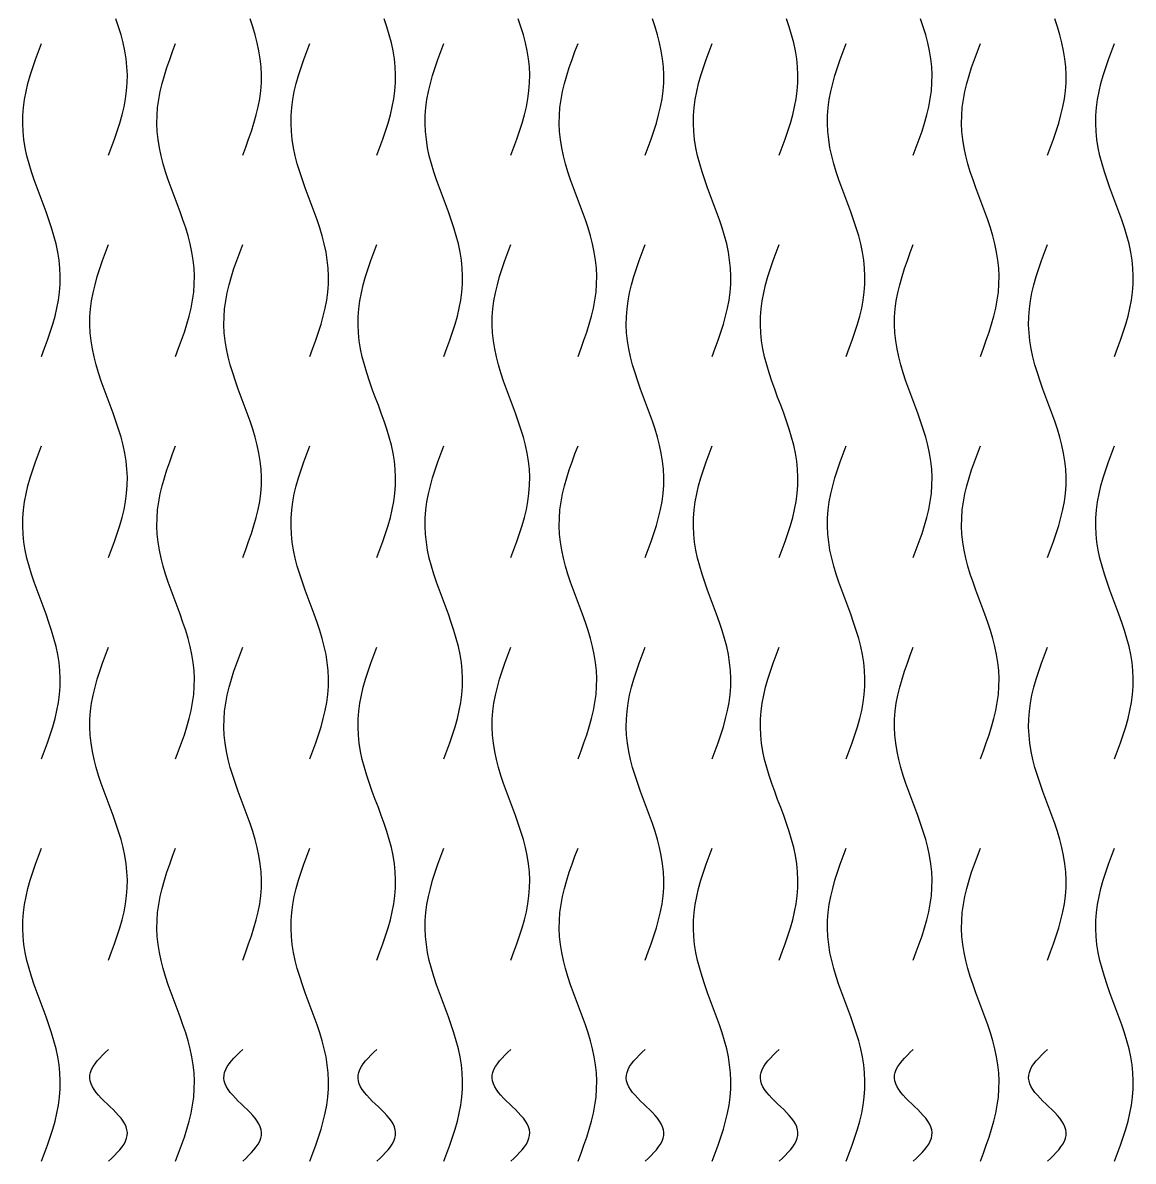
# Model space of a CAD drawing. Header units: millimetres. Extents: x 0.7 to 98.3, y 4 to 96.
# Drawn here: x 48.7 to 98.3, y 4 to 54.9 of the extents above; entities that cross this region are included whole.
import ezdxf

# ---------------------------------------------------------------- set-up
doc = ezdxf.new("R2010")
doc.units = ezdxf.units.MM
doc.layers.add('CUT', color=1, linetype='Continuous')

msp = doc.modelspace()

# ---------------------------------------------------------------- linework, layer by layer
at = {"layer": 'CUT'}
for points in [[(52.5, 49), (52.635, 49.359), (52.766, 49.718), (52.89, 50.077), (53.005, 50.436), (53.106, 50.795), (53.191, 51.154), (53.259, 51.513), (53.307, 51.872), (53.334, 52.231), (53.339, 52.59), (53.323, 52.949), (53.285, 53.308), (53.227, 53.667), (53.151, 54.026), (53.057, 54.385), (52.949, 54.744), (52.829, 55.103)], [(58.5, 49), (58.635, 49.359), (58.766, 49.718), (58.89, 50.077), (59.005, 50.436), (59.106, 50.795), (59.191, 51.154), (59.259, 51.513), (59.307, 51.872), (59.334, 52.231), (59.339, 52.59), (59.323, 52.949), (59.285, 53.308), (59.227, 53.667), (59.151, 54.026), (59.057, 54.385), (58.949, 54.744), (58.829, 55.103)], [(64.5, 49), (64.635, 49.359), (64.766, 49.718), (64.89, 50.077), (65.005, 50.436), (65.106, 50.795), (65.191, 51.154), (65.259, 51.513), (65.307, 51.872), (65.334, 52.231), (65.339, 52.59), (65.323, 52.949), (65.285, 53.308), (65.227, 53.667), (65.151, 54.026), (65.057, 54.385), (64.949, 54.744), (64.829, 55.103)], [(70.5, 49), (70.635, 49.359), (70.766, 49.718), (70.89, 50.077), (71.005, 50.436), (71.106, 50.795), (71.191, 51.154), (71.259, 51.513), (71.307, 51.872), (71.334, 52.231), (71.339, 52.59), (71.323, 52.949), (71.285, 53.308), (71.227, 53.667), (71.151, 54.026), (71.057, 54.385), (70.949, 54.744), (70.829, 55.103)], [(76.5, 49), (76.635, 49.359), (76.766, 49.718), (76.89, 50.077), (77.005, 50.436), (77.106, 50.795), (77.191, 51.154), (77.259, 51.513), (77.307, 51.872), (77.334, 52.231), (77.339, 52.59), (77.323, 52.949), (77.285, 53.308), (77.227, 53.667), (77.151, 54.026), (77.057, 54.385), (76.949, 54.744), (76.829, 55.103)], [(82.5, 49), (82.635, 49.359), (82.766, 49.718), (82.89, 50.077), (83.005, 50.436), (83.106, 50.795), (83.191, 51.154), (83.259, 51.513), (83.307, 51.872), (83.334, 52.231), (83.339, 52.59), (83.323, 52.949), (83.285, 53.308), (83.227, 53.667), (83.151, 54.026), (83.057, 54.385), (82.949, 54.744), (82.829, 55.103)], [(88.5, 49), (88.635, 49.359), (88.766, 49.718), (88.89, 50.077), (89.005, 50.436), (89.106, 50.795), (89.191, 51.154), (89.259, 51.513), (89.307, 51.872), (89.334, 52.231), (89.339, 52.59), (89.323, 52.949), (89.285, 53.308), (89.227, 53.667), (89.151, 54.026), (89.057, 54.385), (88.949, 54.744), (88.829, 55.103)], [(94.5, 49), (94.635, 49.359), (94.766, 49.718), (94.89, 50.077), (95.005, 50.436), (95.106, 50.795), (95.191, 51.154), (95.259, 51.513), (95.307, 51.872), (95.334, 52.231), (95.339, 52.59), (95.323, 52.949), (95.285, 53.308), (95.227, 53.667), (95.151, 54.026), (95.057, 54.385), (94.949, 54.744), (94.829, 55.103)], [(49.5, 40), (49.635, 40.359), (49.766, 40.718), (49.89, 41.077), (50.005, 41.436), (50.106, 41.795), (50.191, 42.154), (50.259, 42.513), (50.307, 42.872), (50.334, 43.231), (50.339, 43.59), (50.323, 43.949), (50.285, 44.308), (50.227, 44.667), (50.151, 45.026), (50.057, 45.385), (49.949, 45.744), (49.829, 46.103), (49.701, 46.462), (49.568, 46.821), (49.432, 47.179), (49.299, 47.538), (49.171, 47.897), (49.051, 48.256), (48.943, 48.615), (48.849, 48.974), (48.773, 49.333), (48.715, 49.692), (48.677, 50.051), (48.661, 50.41), (48.666, 50.769), (48.693, 51.128), (48.741, 51.487), (48.809, 51.846), (48.894, 52.205), (48.995, 52.564), (49.11, 52.923), (49.234, 53.282), (49.365, 53.641), (49.5, 54)], [(55.5, 40), (55.635, 40.359), (55.766, 40.718), (55.89, 41.077), (56.005, 41.436), (56.106, 41.795), (56.191, 42.154), (56.259, 42.513), (56.307, 42.872), (56.334, 43.231), (56.339, 43.59), (56.323, 43.949), (56.285, 44.308), (56.227, 44.667), (56.151, 45.026), (56.057, 45.385), (55.949, 45.744), (55.829, 46.103), (55.701, 46.462), (55.568, 46.821), (55.432, 47.179), (55.299, 47.538), (55.171, 47.897), (55.051, 48.256), (54.943, 48.615), (54.849, 48.974), (54.773, 49.333), (54.715, 49.692), (54.677, 50.051), (54.661, 50.41), (54.666, 50.769), (54.693, 51.128), (54.741, 51.487), (54.809, 51.846), (54.894, 52.205), (54.995, 52.564), (55.11, 52.923), (55.234, 53.282), (55.365, 53.641), (55.5, 54)], [(61.5, 40), (61.635, 40.359), (61.766, 40.718), (61.89, 41.077), (62.005, 41.436), (62.106, 41.795), (62.191, 42.154), (62.259, 42.513), (62.307, 42.872), (62.334, 43.231), (62.339, 43.59), (62.323, 43.949), (62.285, 44.308), (62.227, 44.667), (62.151, 45.026), (62.057, 45.385), (61.949, 45.744), (61.829, 46.103), (61.701, 46.462), (61.568, 46.821), (61.432, 47.179), (61.299, 47.538), (61.171, 47.897), (61.051, 48.256), (60.943, 48.615), (60.849, 48.974), (60.773, 49.333), (60.715, 49.692), (60.677, 50.051), (60.661, 50.41), (60.666, 50.769), (60.693, 51.128), (60.741, 51.487), (60.809, 51.846), (60.894, 52.205), (60.995, 52.564), (61.11, 52.923), (61.234, 53.282), (61.365, 53.641), (61.5, 54)], [(67.5, 40), (67.635, 40.359), (67.766, 40.718), (67.89, 41.077), (68.005, 41.436), (68.106, 41.795), (68.191, 42.154), (68.259, 42.513), (68.307, 42.872), (68.334, 43.231), (68.339, 43.59), (68.323, 43.949), (68.285, 44.308), (68.227, 44.667), (68.151, 45.026), (68.057, 45.385), (67.949, 45.744), (67.829, 46.103), (67.701, 46.462), (67.568, 46.821), (67.432, 47.179), (67.299, 47.538), (67.171, 47.897), (67.051, 48.256), (66.943, 48.615), (66.849, 48.974), (66.773, 49.333), (66.715, 49.692), (66.677, 50.051), (66.661, 50.41), (66.666, 50.769), (66.693, 51.128), (66.741, 51.487), (66.809, 51.846), (66.894, 52.205), (66.995, 52.564), (67.11, 52.923), (67.234, 53.282), (67.365, 53.641), (67.5, 54)], [(73.5, 40), (73.635, 40.359), (73.766, 40.718), (73.89, 41.077), (74.005, 41.436), (74.106, 41.795), (74.191, 42.154), (74.259, 42.513), (74.307, 42.872), (74.334, 43.231), (74.339, 43.59), (74.323, 43.949), (74.285, 44.308), (74.227, 44.667), (74.151, 45.026), (74.057, 45.385), (73.949, 45.744), (73.829, 46.103), (73.701, 46.462), (73.568, 46.821), (73.432, 47.179), (73.299, 47.538), (73.171, 47.897), (73.051, 48.256), (72.943, 48.615), (72.849, 48.974), (72.773, 49.333), (72.715, 49.692), (72.677, 50.051), (72.661, 50.41), (72.666, 50.769), (72.693, 51.128), (72.741, 51.487), (72.809, 51.846), (72.894, 52.205), (72.995, 52.564), (73.11, 52.923), (73.234, 53.282), (73.365, 53.641), (73.5, 54)], [(79.5, 40), (79.635, 40.359), (79.766, 40.718), (79.89, 41.077), (80.005, 41.436), (80.106, 41.795), (80.191, 42.154), (80.259, 42.513), (80.307, 42.872), (80.334, 43.231), (80.339, 43.59), (80.323, 43.949), (80.285, 44.308), (80.227, 44.667), (80.151, 45.026), (80.057, 45.385), (79.949, 45.744), (79.829, 46.103), (79.701, 46.462), (79.568, 46.821), (79.432, 47.179), (79.299, 47.538), (79.171, 47.897), (79.051, 48.256), (78.943, 48.615), (78.849, 48.974), (78.773, 49.333), (78.715, 49.692), (78.677, 50.051), (78.661, 50.41), (78.666, 50.769), (78.693, 51.128), (78.741, 51.487), (78.809, 51.846), (78.894, 52.205), (78.995, 52.564), (79.11, 52.923), (79.234, 53.282), (79.365, 53.641), (79.5, 54)], [(85.5, 40), (85.635, 40.359), (85.766, 40.718), (85.89, 41.077), (86.005, 41.436), (86.106, 41.795), (86.191, 42.154), (86.259, 42.513), (86.307, 42.872), (86.334, 43.231), (86.339, 43.59), (86.323, 43.949), (86.285, 44.308), (86.227, 44.667), (86.151, 45.026), (86.057, 45.385), (85.949, 45.744), (85.829, 46.103), (85.701, 46.462), (85.568, 46.821), (85.432, 47.179), (85.299, 47.538), (85.171, 47.897), (85.051, 48.256), (84.943, 48.615), (84.849, 48.974), (84.773, 49.333), (84.715, 49.692), (84.677, 50.051), (84.661, 50.41), (84.666, 50.769), (84.693, 51.128), (84.741, 51.487), (84.809, 51.846), (84.894, 52.205), (84.995, 52.564), (85.11, 52.923), (85.234, 53.282), (85.365, 53.641), (85.5, 54)], [(91.5, 40), (91.635, 40.359), (91.766, 40.718), (91.89, 41.077), (92.005, 41.436), (92.106, 41.795), (92.191, 42.154), (92.259, 42.513), (92.307, 42.872), (92.334, 43.231), (92.339, 43.59), (92.323, 43.949), (92.285, 44.308), (92.227, 44.667), (92.151, 45.026), (92.057, 45.385), (91.949, 45.744), (91.829, 46.103), (91.701, 46.462), (91.568, 46.821), (91.432, 47.179), (91.299, 47.538), (91.171, 47.897), (91.051, 48.256), (90.943, 48.615), (90.849, 48.974), (90.773, 49.333), (90.715, 49.692), (90.677, 50.051), (90.661, 50.41), (90.666, 50.769), (90.693, 51.128), (90.741, 51.487), (90.809, 51.846), (90.894, 52.205), (90.995, 52.564), (91.11, 52.923), (91.234, 53.282), (91.365, 53.641), (91.5, 54)], [(97.5, 40), (97.635, 40.359), (97.766, 40.718), (97.89, 41.077), (98.005, 41.436), (98.106, 41.795), (98.191, 42.154), (98.259, 42.513), (98.307, 42.872), (98.334, 43.231), (98.339, 43.59), (98.323, 43.949), (98.285, 44.308), (98.227, 44.667), (98.151, 45.026), (98.057, 45.385), (97.949, 45.744), (97.829, 46.103), (97.701, 46.462), (97.568, 46.821), (97.432, 47.179), (97.299, 47.538), (97.171, 47.897), (97.051, 48.256), (96.943, 48.615), (96.849, 48.974), (96.773, 49.333), (96.715, 49.692), (96.677, 50.051), (96.661, 50.41), (96.666, 50.769), (96.693, 51.128), (96.741, 51.487), (96.809, 51.846), (96.894, 52.205), (96.995, 52.564), (97.11, 52.923), (97.234, 53.282), (97.365, 53.641), (97.5, 54)], [(52.5, 31), (52.635, 31.359), (52.766, 31.718), (52.89, 32.077), (53.005, 32.436), (53.106, 32.795), (53.191, 33.154), (53.259, 33.513), (53.307, 33.872), (53.334, 34.231), (53.339, 34.59), (53.323, 34.949), (53.285, 35.308), (53.227, 35.667), (53.151, 36.026), (53.057, 36.385), (52.949, 36.744), (52.829, 37.103), (52.701, 37.462), (52.568, 37.821), (52.432, 38.179), (52.299, 38.538), (52.171, 38.897), (52.051, 39.256), (51.943, 39.615), (51.849, 39.974), (51.773, 40.333), (51.715, 40.692), (51.677, 41.051), (51.661, 41.41), (51.666, 41.769), (51.693, 42.128), (51.741, 42.487), (51.809, 42.846), (51.894, 43.205), (51.995, 43.564), (52.11, 43.923), (52.234, 44.282), (52.365, 44.641), (52.5, 45)], [(58.5, 31), (58.635, 31.359), (58.766, 31.718), (58.89, 32.077), (59.005, 32.436), (59.106, 32.795), (59.191, 33.154), (59.259, 33.513), (59.307, 33.872), (59.334, 34.231), (59.339, 34.59), (59.323, 34.949), (59.285, 35.308), (59.227, 35.667), (59.151, 36.026), (59.057, 36.385), (58.949, 36.744), (58.829, 37.103), (58.701, 37.462), (58.568, 37.821), (58.432, 38.179), (58.299, 38.538), (58.171, 38.897), (58.051, 39.256), (57.943, 39.615), (57.849, 39.974), (57.773, 40.333), (57.715, 40.692), (57.677, 41.051), (57.661, 41.41), (57.666, 41.769), (57.693, 42.128), (57.741, 42.487), (57.809, 42.846), (57.894, 43.205), (57.995, 43.564), (58.11, 43.923), (58.234, 44.282), (58.365, 44.641), (58.5, 45)], [(64.5, 31), (64.635, 31.359), (64.766, 31.718), (64.89, 32.077), (65.005, 32.436), (65.106, 32.795), (65.191, 33.154), (65.259, 33.513), (65.307, 33.872), (65.334, 34.231), (65.339, 34.59), (65.323, 34.949), (65.285, 35.308), (65.227, 35.667), (65.151, 36.026), (65.057, 36.385), (64.949, 36.744), (64.829, 37.103), (64.701, 37.462), (64.568, 37.821), (64.432, 38.179), (64.299, 38.538), (64.171, 38.897), (64.051, 39.256), (63.943, 39.615), (63.849, 39.974), (63.773, 40.333), (63.715, 40.692), (63.677, 41.051), (63.661, 41.41), (63.666, 41.769), (63.693, 42.128), (63.741, 42.487), (63.809, 42.846), (63.894, 43.205), (63.995, 43.564), (64.11, 43.923), (64.234, 44.282), (64.365, 44.641), (64.5, 45)], [(70.5, 31), (70.635, 31.359), (70.766, 31.718), (70.89, 32.077), (71.005, 32.436), (71.106, 32.795), (71.191, 33.154), (71.259, 33.513), (71.307, 33.872), (71.334, 34.231), (71.339, 34.59), (71.323, 34.949), (71.285, 35.308), (71.227, 35.667), (71.151, 36.026), (71.057, 36.385), (70.949, 36.744), (70.829, 37.103), (70.701, 37.462), (70.568, 37.821), (70.432, 38.179), (70.299, 38.538), (70.171, 38.897), (70.051, 39.256), (69.943, 39.615), (69.849, 39.974), (69.773, 40.333), (69.715, 40.692), (69.677, 41.051), (69.661, 41.41), (69.666, 41.769), (69.693, 42.128), (69.741, 42.487), (69.809, 42.846), (69.894, 43.205), (69.995, 43.564), (70.11, 43.923), (70.234, 44.282), (70.365, 44.641), (70.5, 45)], [(76.5, 31), (76.635, 31.359), (76.766, 31.718), (76.89, 32.077), (77.005, 32.436), (77.106, 32.795), (77.191, 33.154), (77.259, 33.513), (77.307, 33.872), (77.334, 34.231), (77.339, 34.59), (77.323, 34.949), (77.285, 35.308), (77.227, 35.667), (77.151, 36.026), (77.057, 36.385), (76.949, 36.744), (76.829, 37.103), (76.701, 37.462), (76.568, 37.821), (76.432, 38.179), (76.299, 38.538), (76.171, 38.897), (76.051, 39.256), (75.943, 39.615), (75.849, 39.974), (75.773, 40.333), (75.715, 40.692), (75.677, 41.051), (75.661, 41.41), (75.666, 41.769), (75.693, 42.128), (75.741, 42.487), (75.809, 42.846), (75.894, 43.205), (75.995, 43.564), (76.11, 43.923), (76.234, 44.282), (76.365, 44.641), (76.5, 45)], [(82.5, 31), (82.635, 31.359), (82.766, 31.718), (82.89, 32.077), (83.005, 32.436), (83.106, 32.795), (83.191, 33.154), (83.259, 33.513), (83.307, 33.872), (83.334, 34.231), (83.339, 34.59), (83.323, 34.949), (83.285, 35.308), (83.227, 35.667), (83.151, 36.026), (83.057, 36.385), (82.949, 36.744), (82.829, 37.103), (82.701, 37.462), (82.568, 37.821), (82.432, 38.179), (82.299, 38.538), (82.171, 38.897), (82.051, 39.256), (81.943, 39.615), (81.849, 39.974), (81.773, 40.333), (81.715, 40.692), (81.677, 41.051), (81.661, 41.41), (81.666, 41.769), (81.693, 42.128), (81.741, 42.487), (81.809, 42.846), (81.894, 43.205), (81.995, 43.564), (82.11, 43.923), (82.234, 44.282), (82.365, 44.641), (82.5, 45)], [(88.5, 31), (88.635, 31.359), (88.766, 31.718), (88.89, 32.077), (89.005, 32.436), (89.106, 32.795), (89.191, 33.154), (89.259, 33.513), (89.307, 33.872), (89.334, 34.231), (89.339, 34.59), (89.323, 34.949), (89.285, 35.308), (89.227, 35.667), (89.151, 36.026), (89.057, 36.385), (88.949, 36.744), (88.829, 37.103), (88.701, 37.462), (88.568, 37.821), (88.432, 38.179), (88.299, 38.538), (88.171, 38.897), (88.051, 39.256), (87.943, 39.615), (87.849, 39.974), (87.773, 40.333), (87.715, 40.692), (87.677, 41.051), (87.661, 41.41), (87.666, 41.769), (87.693, 42.128), (87.741, 42.487), (87.809, 42.846), (87.894, 43.205), (87.995, 43.564), (88.11, 43.923), (88.234, 44.282), (88.365, 44.641), (88.5, 45)], [(94.5, 31), (94.635, 31.359), (94.766, 31.718), (94.89, 32.077), (95.005, 32.436), (95.106, 32.795), (95.191, 33.154), (95.259, 33.513), (95.307, 33.872), (95.334, 34.231), (95.339, 34.59), (95.323, 34.949), (95.285, 35.308), (95.227, 35.667), (95.151, 36.026), (95.057, 36.385), (94.949, 36.744), (94.829, 37.103), (94.701, 37.462), (94.568, 37.821), (94.432, 38.179), (94.299, 38.538), (94.171, 38.897), (94.051, 39.256), (93.943, 39.615), (93.849, 39.974), (93.773, 40.333), (93.715, 40.692), (93.677, 41.051), (93.661, 41.41), (93.666, 41.769), (93.693, 42.128), (93.741, 42.487), (93.809, 42.846), (93.894, 43.205), (93.995, 43.564), (94.11, 43.923), (94.234, 44.282), (94.365, 44.641), (94.5, 45)], [(49.5, 22), (49.635, 22.359), (49.766, 22.718), (49.89, 23.077), (50.005, 23.436), (50.106, 23.795), (50.191, 24.154), (50.259, 24.513), (50.307, 24.872), (50.334, 25.231), (50.339, 25.59), (50.323, 25.949), (50.285, 26.308), (50.227, 26.667), (50.151, 27.026), (50.057, 27.385), (49.949, 27.744), (49.829, 28.103), (49.701, 28.462), (49.568, 28.821), (49.432, 29.179), (49.299, 29.538), (49.171, 29.897), (49.051, 30.256), (48.943, 30.615), (48.849, 30.974), (48.773, 31.333), (48.715, 31.692), (48.677, 32.051), (48.661, 32.41), (48.666, 32.769), (48.693, 33.128), (48.741, 33.487), (48.809, 33.846), (48.894, 34.205), (48.995, 34.564), (49.11, 34.923), (49.234, 35.282), (49.365, 35.641), (49.5, 36)], [(55.5, 22), (55.635, 22.359), (55.766, 22.718), (55.89, 23.077), (56.005, 23.436), (56.106, 23.795), (56.191, 24.154), (56.259, 24.513), (56.307, 24.872), (56.334, 25.231), (56.339, 25.59), (56.323, 25.949), (56.285, 26.308), (56.227, 26.667), (56.151, 27.026), (56.057, 27.385), (55.949, 27.744), (55.829, 28.103), (55.701, 28.462), (55.568, 28.821), (55.432, 29.179), (55.299, 29.538), (55.171, 29.897), (55.051, 30.256), (54.943, 30.615), (54.849, 30.974), (54.773, 31.333), (54.715, 31.692), (54.677, 32.051), (54.661, 32.41), (54.666, 32.769), (54.693, 33.128), (54.741, 33.487), (54.809, 33.846), (54.894, 34.205), (54.995, 34.564), (55.11, 34.923), (55.234, 35.282), (55.365, 35.641), (55.5, 36)], [(61.5, 22), (61.635, 22.359), (61.766, 22.718), (61.89, 23.077), (62.005, 23.436), (62.106, 23.795), (62.191, 24.154), (62.259, 24.513), (62.307, 24.872), (62.334, 25.231), (62.339, 25.59), (62.323, 25.949), (62.285, 26.308), (62.227, 26.667), (62.151, 27.026), (62.057, 27.385), (61.949, 27.744), (61.829, 28.103), (61.701, 28.462), (61.568, 28.821), (61.432, 29.179), (61.299, 29.538), (61.171, 29.897), (61.051, 30.256), (60.943, 30.615), (60.849, 30.974), (60.773, 31.333), (60.715, 31.692), (60.677, 32.051), (60.661, 32.41), (60.666, 32.769), (60.693, 33.128), (60.741, 33.487), (60.809, 33.846), (60.894, 34.205), (60.995, 34.564), (61.11, 34.923), (61.234, 35.282), (61.365, 35.641), (61.5, 36)], [(67.5, 22), (67.635, 22.359), (67.766, 22.718), (67.89, 23.077), (68.005, 23.436), (68.106, 23.795), (68.191, 24.154), (68.259, 24.513), (68.307, 24.872), (68.334, 25.231), (68.339, 25.59), (68.323, 25.949), (68.285, 26.308), (68.227, 26.667), (68.151, 27.026), (68.057, 27.385), (67.949, 27.744), (67.829, 28.103), (67.701, 28.462), (67.568, 28.821), (67.432, 29.179), (67.299, 29.538), (67.171, 29.897), (67.051, 30.256), (66.943, 30.615), (66.849, 30.974), (66.773, 31.333), (66.715, 31.692), (66.677, 32.051), (66.661, 32.41), (66.666, 32.769), (66.693, 33.128), (66.741, 33.487), (66.809, 33.846), (66.894, 34.205), (66.995, 34.564), (67.11, 34.923), (67.234, 35.282), (67.365, 35.641), (67.5, 36)], [(73.5, 22), (73.635, 22.359), (73.766, 22.718), (73.89, 23.077), (74.005, 23.436), (74.106, 23.795), (74.191, 24.154), (74.259, 24.513), (74.307, 24.872), (74.334, 25.231), (74.339, 25.59), (74.323, 25.949), (74.285, 26.308), (74.227, 26.667), (74.151, 27.026), (74.057, 27.385), (73.949, 27.744), (73.829, 28.103), (73.701, 28.462), (73.568, 28.821), (73.432, 29.179), (73.299, 29.538), (73.171, 29.897), (73.051, 30.256), (72.943, 30.615), (72.849, 30.974), (72.773, 31.333), (72.715, 31.692), (72.677, 32.051), (72.661, 32.41), (72.666, 32.769), (72.693, 33.128), (72.741, 33.487), (72.809, 33.846), (72.894, 34.205), (72.995, 34.564), (73.11, 34.923), (73.234, 35.282), (73.365, 35.641), (73.5, 36)], [(79.5, 22), (79.635, 22.359), (79.766, 22.718), (79.89, 23.077), (80.005, 23.436), (80.106, 23.795), (80.191, 24.154), (80.259, 24.513), (80.307, 24.872), (80.334, 25.231), (80.339, 25.59), (80.323, 25.949), (80.285, 26.308), (80.227, 26.667), (80.151, 27.026), (80.057, 27.385), (79.949, 27.744), (79.829, 28.103), (79.701, 28.462), (79.568, 28.821), (79.432, 29.179), (79.299, 29.538), (79.171, 29.897), (79.051, 30.256), (78.943, 30.615), (78.849, 30.974), (78.773, 31.333), (78.715, 31.692), (78.677, 32.051), (78.661, 32.41), (78.666, 32.769), (78.693, 33.128), (78.741, 33.487), (78.809, 33.846), (78.894, 34.205), (78.995, 34.564), (79.11, 34.923), (79.234, 35.282), (79.365, 35.641), (79.5, 36)], [(85.5, 22), (85.635, 22.359), (85.766, 22.718), (85.89, 23.077), (86.005, 23.436), (86.106, 23.795), (86.191, 24.154), (86.259, 24.513), (86.307, 24.872), (86.334, 25.231), (86.339, 25.59), (86.323, 25.949), (86.285, 26.308), (86.227, 26.667), (86.151, 27.026), (86.057, 27.385), (85.949, 27.744), (85.829, 28.103), (85.701, 28.462), (85.568, 28.821), (85.432, 29.179), (85.299, 29.538), (85.171, 29.897), (85.051, 30.256), (84.943, 30.615), (84.849, 30.974), (84.773, 31.333), (84.715, 31.692), (84.677, 32.051), (84.661, 32.41), (84.666, 32.769), (84.693, 33.128), (84.741, 33.487), (84.809, 33.846), (84.894, 34.205), (84.995, 34.564), (85.11, 34.923), (85.234, 35.282), (85.365, 35.641), (85.5, 36)], [(91.5, 22), (91.635, 22.359), (91.766, 22.718), (91.89, 23.077), (92.005, 23.436), (92.106, 23.795), (92.191, 24.154), (92.259, 24.513), (92.307, 24.872), (92.334, 25.231), (92.339, 25.59), (92.323, 25.949), (92.285, 26.308), (92.227, 26.667), (92.151, 27.026), (92.057, 27.385), (91.949, 27.744), (91.829, 28.103), (91.701, 28.462), (91.568, 28.821), (91.432, 29.179), (91.299, 29.538), (91.171, 29.897), (91.051, 30.256), (90.943, 30.615), (90.849, 30.974), (90.773, 31.333), (90.715, 31.692), (90.677, 32.051), (90.661, 32.41), (90.666, 32.769), (90.693, 33.128), (90.741, 33.487), (90.809, 33.846), (90.894, 34.205), (90.995, 34.564), (91.11, 34.923), (91.234, 35.282), (91.365, 35.641), (91.5, 36)], [(97.5, 22), (97.635, 22.359), (97.766, 22.718), (97.89, 23.077), (98.005, 23.436), (98.106, 23.795), (98.191, 24.154), (98.259, 24.513), (98.307, 24.872), (98.334, 25.231), (98.339, 25.59), (98.323, 25.949), (98.285, 26.308), (98.227, 26.667), (98.151, 27.026), (98.057, 27.385), (97.949, 27.744), (97.829, 28.103), (97.701, 28.462), (97.568, 28.821), (97.432, 29.179), (97.299, 29.538), (97.171, 29.897), (97.051, 30.256), (96.943, 30.615), (96.849, 30.974), (96.773, 31.333), (96.715, 31.692), (96.677, 32.051), (96.661, 32.41), (96.666, 32.769), (96.693, 33.128), (96.741, 33.487), (96.809, 33.846), (96.894, 34.205), (96.995, 34.564), (97.11, 34.923), (97.234, 35.282), (97.365, 35.641), (97.5, 36)], [(52.5, 13), (52.635, 13.359), (52.766, 13.718), (52.89, 14.077), (53.005, 14.436), (53.106, 14.795), (53.191, 15.154), (53.259, 15.513), (53.307, 15.872), (53.334, 16.231), (53.339, 16.59), (53.323, 16.949), (53.285, 17.308), (53.227, 17.667), (53.151, 18.026), (53.057, 18.385), (52.949, 18.744), (52.829, 19.103), (52.701, 19.462), (52.568, 19.821), (52.432, 20.179), (52.299, 20.538), (52.171, 20.897), (52.051, 21.256), (51.943, 21.615), (51.849, 21.974), (51.773, 22.333), (51.715, 22.692), (51.677, 23.051), (51.661, 23.41), (51.666, 23.769), (51.693, 24.128), (51.741, 24.487), (51.809, 24.846), (51.894, 25.205), (51.995, 25.564), (52.11, 25.923), (52.234, 26.282), (52.365, 26.641), (52.5, 27)], [(58.5, 13), (58.635, 13.359), (58.766, 13.718), (58.89, 14.077), (59.005, 14.436), (59.106, 14.795), (59.191, 15.154), (59.259, 15.513), (59.307, 15.872), (59.334, 16.231), (59.339, 16.59), (59.323, 16.949), (59.285, 17.308), (59.227, 17.667), (59.151, 18.026), (59.057, 18.385), (58.949, 18.744), (58.829, 19.103), (58.701, 19.462), (58.568, 19.821), (58.432, 20.179), (58.299, 20.538), (58.171, 20.897), (58.051, 21.256), (57.943, 21.615), (57.849, 21.974), (57.773, 22.333), (57.715, 22.692), (57.677, 23.051), (57.661, 23.41), (57.666, 23.769), (57.693, 24.128), (57.741, 24.487), (57.809, 24.846), (57.894, 25.205), (57.995, 25.564), (58.11, 25.923), (58.234, 26.282), (58.365, 26.641), (58.5, 27)], [(64.5, 13), (64.635, 13.359), (64.766, 13.718), (64.89, 14.077), (65.005, 14.436), (65.106, 14.795), (65.191, 15.154), (65.259, 15.513), (65.307, 15.872), (65.334, 16.231), (65.339, 16.59), (65.323, 16.949), (65.285, 17.308), (65.227, 17.667), (65.151, 18.026), (65.057, 18.385), (64.949, 18.744), (64.829, 19.103), (64.701, 19.462), (64.568, 19.821), (64.432, 20.179), (64.299, 20.538), (64.171, 20.897), (64.051, 21.256), (63.943, 21.615), (63.849, 21.974), (63.773, 22.333), (63.715, 22.692), (63.677, 23.051), (63.661, 23.41), (63.666, 23.769), (63.693, 24.128), (63.741, 24.487), (63.809, 24.846), (63.894, 25.205), (63.995, 25.564), (64.11, 25.923), (64.234, 26.282), (64.365, 26.641), (64.5, 27)], [(70.5, 13), (70.635, 13.359), (70.766, 13.718), (70.89, 14.077), (71.005, 14.436), (71.106, 14.795), (71.191, 15.154), (71.259, 15.513), (71.307, 15.872), (71.334, 16.231), (71.339, 16.59), (71.323, 16.949), (71.285, 17.308), (71.227, 17.667), (71.151, 18.026), (71.057, 18.385), (70.949, 18.744), (70.829, 19.103), (70.701, 19.462), (70.568, 19.821), (70.432, 20.179), (70.299, 20.538), (70.171, 20.897), (70.051, 21.256), (69.943, 21.615), (69.849, 21.974), (69.773, 22.333), (69.715, 22.692), (69.677, 23.051), (69.661, 23.41), (69.666, 23.769), (69.693, 24.128), (69.741, 24.487), (69.809, 24.846), (69.894, 25.205), (69.995, 25.564), (70.11, 25.923), (70.234, 26.282), (70.365, 26.641), (70.5, 27)], [(76.5, 13), (76.635, 13.359), (76.766, 13.718), (76.89, 14.077), (77.005, 14.436), (77.106, 14.795), (77.191, 15.154), (77.259, 15.513), (77.307, 15.872), (77.334, 16.231), (77.339, 16.59), (77.323, 16.949), (77.285, 17.308), (77.227, 17.667), (77.151, 18.026), (77.057, 18.385), (76.949, 18.744), (76.829, 19.103), (76.701, 19.462), (76.568, 19.821), (76.432, 20.179), (76.299, 20.538), (76.171, 20.897), (76.051, 21.256), (75.943, 21.615), (75.849, 21.974), (75.773, 22.333), (75.715, 22.692), (75.677, 23.051), (75.661, 23.41), (75.666, 23.769), (75.693, 24.128), (75.741, 24.487), (75.809, 24.846), (75.894, 25.205), (75.995, 25.564), (76.11, 25.923), (76.234, 26.282), (76.365, 26.641), (76.5, 27)], [(82.5, 13), (82.635, 13.359), (82.766, 13.718), (82.89, 14.077), (83.005, 14.436), (83.106, 14.795), (83.191, 15.154), (83.259, 15.513), (83.307, 15.872), (83.334, 16.231), (83.339, 16.59), (83.323, 16.949), (83.285, 17.308), (83.227, 17.667), (83.151, 18.026), (83.057, 18.385), (82.949, 18.744), (82.829, 19.103), (82.701, 19.462), (82.568, 19.821), (82.432, 20.179), (82.299, 20.538), (82.171, 20.897), (82.051, 21.256), (81.943, 21.615), (81.849, 21.974), (81.773, 22.333), (81.715, 22.692), (81.677, 23.051), (81.661, 23.41), (81.666, 23.769), (81.693, 24.128), (81.741, 24.487), (81.809, 24.846), (81.894, 25.205), (81.995, 25.564), (82.11, 25.923), (82.234, 26.282), (82.365, 26.641), (82.5, 27)], [(88.5, 13), (88.635, 13.359), (88.766, 13.718), (88.89, 14.077), (89.005, 14.436), (89.106, 14.795), (89.191, 15.154), (89.259, 15.513), (89.307, 15.872), (89.334, 16.231), (89.339, 16.59), (89.323, 16.949), (89.285, 17.308), (89.227, 17.667), (89.151, 18.026), (89.057, 18.385), (88.949, 18.744), (88.829, 19.103), (88.701, 19.462), (88.568, 19.821), (88.432, 20.179), (88.299, 20.538), (88.171, 20.897), (88.051, 21.256), (87.943, 21.615), (87.849, 21.974), (87.773, 22.333), (87.715, 22.692), (87.677, 23.051), (87.661, 23.41), (87.666, 23.769), (87.693, 24.128), (87.741, 24.487), (87.809, 24.846), (87.894, 25.205), (87.995, 25.564), (88.11, 25.923), (88.234, 26.282), (88.365, 26.641), (88.5, 27)], [(94.5, 13), (94.635, 13.359), (94.766, 13.718), (94.89, 14.077), (95.005, 14.436), (95.106, 14.795), (95.191, 15.154), (95.259, 15.513), (95.307, 15.872), (95.334, 16.231), (95.339, 16.59), (95.323, 16.949), (95.285, 17.308), (95.227, 17.667), (95.151, 18.026), (95.057, 18.385), (94.949, 18.744), (94.829, 19.103), (94.701, 19.462), (94.568, 19.821), (94.432, 20.179), (94.299, 20.538), (94.171, 20.897), (94.051, 21.256), (93.943, 21.615), (93.849, 21.974), (93.773, 22.333), (93.715, 22.692), (93.677, 23.051), (93.661, 23.41), (93.666, 23.769), (93.693, 24.128), (93.741, 24.487), (93.809, 24.846), (93.894, 25.205), (93.995, 25.564), (94.11, 25.923), (94.234, 26.282), (94.365, 26.641), (94.5, 27)], [(49.5, 4), (49.635, 4.359), (49.766, 4.718), (49.89, 5.077), (50.005, 5.436), (50.106, 5.795), (50.191, 6.154), (50.259, 6.513), (50.307, 6.872), (50.334, 7.231), (50.339, 7.59), (50.323, 7.949), (50.285, 8.308), (50.227, 8.667), (50.151, 9.026), (50.057, 9.385), (49.949, 9.744), (49.829, 10.103), (49.701, 10.462), (49.568, 10.821), (49.432, 11.179), (49.299, 11.538), (49.171, 11.897), (49.051, 12.256), (48.943, 12.615), (48.849, 12.974), (48.773, 13.333), (48.715, 13.692), (48.677, 14.051), (48.661, 14.41), (48.666, 14.769), (48.693, 15.128), (48.741, 15.487), (48.809, 15.846), (48.894, 16.205), (48.995, 16.564), (49.11, 16.923), (49.234, 17.282), (49.365, 17.641), (49.5, 18)], [(55.5, 4), (55.635, 4.359), (55.766, 4.718), (55.89, 5.077), (56.005, 5.436), (56.106, 5.795), (56.191, 6.154), (56.259, 6.513), (56.307, 6.872), (56.334, 7.231), (56.339, 7.59), (56.323, 7.949), (56.285, 8.308), (56.227, 8.667), (56.151, 9.026), (56.057, 9.385), (55.949, 9.744), (55.829, 10.103), (55.701, 10.462), (55.568, 10.821), (55.432, 11.179), (55.299, 11.538), (55.171, 11.897), (55.051, 12.256), (54.943, 12.615), (54.849, 12.974), (54.773, 13.333), (54.715, 13.692), (54.677, 14.051), (54.661, 14.41), (54.666, 14.769), (54.693, 15.128), (54.741, 15.487), (54.809, 15.846), (54.894, 16.205), (54.995, 16.564), (55.11, 16.923), (55.234, 17.282), (55.365, 17.641), (55.5, 18)], [(61.5, 4), (61.635, 4.359), (61.766, 4.718), (61.89, 5.077), (62.005, 5.436), (62.106, 5.795), (62.191, 6.154), (62.259, 6.513), (62.307, 6.872), (62.334, 7.231), (62.339, 7.59), (62.323, 7.949), (62.285, 8.308), (62.227, 8.667), (62.151, 9.026), (62.057, 9.385), (61.949, 9.744), (61.829, 10.103), (61.701, 10.462), (61.568, 10.821), (61.432, 11.179), (61.299, 11.538), (61.171, 11.897), (61.051, 12.256), (60.943, 12.615), (60.849, 12.974), (60.773, 13.333), (60.715, 13.692), (60.677, 14.051), (60.661, 14.41), (60.666, 14.769), (60.693, 15.128), (60.741, 15.487), (60.809, 15.846), (60.894, 16.205), (60.995, 16.564), (61.11, 16.923), (61.234, 17.282), (61.365, 17.641), (61.5, 18)], [(67.5, 4), (67.635, 4.359), (67.766, 4.718), (67.89, 5.077), (68.005, 5.436), (68.106, 5.795), (68.191, 6.154), (68.259, 6.513), (68.307, 6.872), (68.334, 7.231), (68.339, 7.59), (68.323, 7.949), (68.285, 8.308), (68.227, 8.667), (68.151, 9.026), (68.057, 9.385), (67.949, 9.744), (67.829, 10.103), (67.701, 10.462), (67.568, 10.821), (67.432, 11.179), (67.299, 11.538), (67.171, 11.897), (67.051, 12.256), (66.943, 12.615), (66.849, 12.974), (66.773, 13.333), (66.715, 13.692), (66.677, 14.051), (66.661, 14.41), (66.666, 14.769), (66.693, 15.128), (66.741, 15.487), (66.809, 15.846), (66.894, 16.205), (66.995, 16.564), (67.11, 16.923), (67.234, 17.282), (67.365, 17.641), (67.5, 18)], [(73.5, 4), (73.635, 4.359), (73.766, 4.718), (73.89, 5.077), (74.005, 5.436), (74.106, 5.795), (74.191, 6.154), (74.259, 6.513), (74.307, 6.872), (74.334, 7.231), (74.339, 7.59), (74.323, 7.949), (74.285, 8.308), (74.227, 8.667), (74.151, 9.026), (74.057, 9.385), (73.949, 9.744), (73.829, 10.103), (73.701, 10.462), (73.568, 10.821), (73.432, 11.179), (73.299, 11.538), (73.171, 11.897), (73.051, 12.256), (72.943, 12.615), (72.849, 12.974), (72.773, 13.333), (72.715, 13.692), (72.677, 14.051), (72.661, 14.41), (72.666, 14.769), (72.693, 15.128), (72.741, 15.487), (72.809, 15.846), (72.894, 16.205), (72.995, 16.564), (73.11, 16.923), (73.234, 17.282), (73.365, 17.641), (73.5, 18)], [(79.5, 4), (79.635, 4.359), (79.766, 4.718), (79.89, 5.077), (80.005, 5.436), (80.106, 5.795), (80.191, 6.154), (80.259, 6.513), (80.307, 6.872), (80.334, 7.231), (80.339, 7.59), (80.323, 7.949), (80.285, 8.308), (80.227, 8.667), (80.151, 9.026), (80.057, 9.385), (79.949, 9.744), (79.829, 10.103), (79.701, 10.462), (79.568, 10.821), (79.432, 11.179), (79.299, 11.538), (79.171, 11.897), (79.051, 12.256), (78.943, 12.615), (78.849, 12.974), (78.773, 13.333), (78.715, 13.692), (78.677, 14.051), (78.661, 14.41), (78.666, 14.769), (78.693, 15.128), (78.741, 15.487), (78.809, 15.846), (78.894, 16.205), (78.995, 16.564), (79.11, 16.923), (79.234, 17.282), (79.365, 17.641), (79.5, 18)], [(85.5, 4), (85.635, 4.359), (85.766, 4.718), (85.89, 5.077), (86.005, 5.436), (86.106, 5.795), (86.191, 6.154), (86.259, 6.513), (86.307, 6.872), (86.334, 7.231), (86.339, 7.59), (86.323, 7.949), (86.285, 8.308), (86.227, 8.667), (86.151, 9.026), (86.057, 9.385), (85.949, 9.744), (85.829, 10.103), (85.701, 10.462), (85.568, 10.821), (85.432, 11.179), (85.299, 11.538), (85.171, 11.897), (85.051, 12.256), (84.943, 12.615), (84.849, 12.974), (84.773, 13.333), (84.715, 13.692), (84.677, 14.051), (84.661, 14.41), (84.666, 14.769), (84.693, 15.128), (84.741, 15.487), (84.809, 15.846), (84.894, 16.205), (84.995, 16.564), (85.11, 16.923), (85.234, 17.282), (85.365, 17.641), (85.5, 18)], [(91.5, 4), (91.635, 4.359), (91.766, 4.718), (91.89, 5.077), (92.005, 5.436), (92.106, 5.795), (92.191, 6.154), (92.259, 6.513), (92.307, 6.872), (92.334, 7.231), (92.339, 7.59), (92.323, 7.949), (92.285, 8.308), (92.227, 8.667), (92.151, 9.026), (92.057, 9.385), (91.949, 9.744), (91.829, 10.103), (91.701, 10.462), (91.568, 10.821), (91.432, 11.179), (91.299, 11.538), (91.171, 11.897), (91.051, 12.256), (90.943, 12.615), (90.849, 12.974), (90.773, 13.333), (90.715, 13.692), (90.677, 14.051), (90.661, 14.41), (90.666, 14.769), (90.693, 15.128), (90.741, 15.487), (90.809, 15.846), (90.894, 16.205), (90.995, 16.564), (91.11, 16.923), (91.234, 17.282), (91.365, 17.641), (91.5, 18)], [(97.5, 4), (97.635, 4.359), (97.766, 4.718), (97.89, 5.077), (98.005, 5.436), (98.106, 5.795), (98.191, 6.154), (98.259, 6.513), (98.307, 6.872), (98.334, 7.231), (98.339, 7.59), (98.323, 7.949), (98.285, 8.308), (98.227, 8.667), (98.151, 9.026), (98.057, 9.385), (97.949, 9.744), (97.829, 10.103), (97.701, 10.462), (97.568, 10.821), (97.432, 11.179), (97.299, 11.538), (97.171, 11.897), (97.051, 12.256), (96.943, 12.615), (96.849, 12.974), (96.773, 13.333), (96.715, 13.692), (96.677, 14.051), (96.661, 14.41), (96.666, 14.769), (96.693, 15.128), (96.741, 15.487), (96.809, 15.846), (96.894, 16.205), (96.995, 16.564), (97.11, 16.923), (97.234, 17.282), (97.365, 17.641), (97.5, 18)], [(52.5, 4), (52.635, 4.128), (52.766, 4.256), (52.89, 4.385), (53.005, 4.513), (53.106, 4.641), (53.191, 4.769), (53.259, 4.897), (53.307, 5.026), (53.334, 5.154), (53.339, 5.282), (53.323, 5.41), (53.285, 5.538), (53.227, 5.667), (53.151, 5.795), (53.057, 5.923), (52.949, 6.051), (52.829, 6.179), (52.701, 6.308), (52.568, 6.436), (52.432, 6.564), (52.299, 6.692), (52.171, 6.821), (52.051, 6.949), (51.943, 7.077), (51.849, 7.205), (51.773, 7.333), (51.715, 7.462), (51.677, 7.59), (51.661, 7.718), (51.666, 7.846), (51.693, 7.974), (51.741, 8.103), (51.809, 8.231), (51.894, 8.359), (51.995, 8.487), (52.11, 8.615), (52.234, 8.744), (52.365, 8.872), (52.5, 9)], [(58.5, 4), (58.635, 4.128), (58.766, 4.256), (58.89, 4.385), (59.005, 4.513), (59.106, 4.641), (59.191, 4.769), (59.259, 4.897), (59.307, 5.026), (59.334, 5.154), (59.339, 5.282), (59.323, 5.41), (59.285, 5.538), (59.227, 5.667), (59.151, 5.795), (59.057, 5.923), (58.949, 6.051), (58.829, 6.179), (58.701, 6.308), (58.568, 6.436), (58.432, 6.564), (58.299, 6.692), (58.171, 6.821), (58.051, 6.949), (57.943, 7.077), (57.849, 7.205), (57.773, 7.333), (57.715, 7.462), (57.677, 7.59), (57.661, 7.718), (57.666, 7.846), (57.693, 7.974), (57.741, 8.103), (57.809, 8.231), (57.894, 8.359), (57.995, 8.487), (58.11, 8.615), (58.234, 8.744), (58.365, 8.872), (58.5, 9)], [(64.5, 4), (64.635, 4.128), (64.766, 4.256), (64.89, 4.385), (65.005, 4.513), (65.106, 4.641), (65.191, 4.769), (65.259, 4.897), (65.307, 5.026), (65.334, 5.154), (65.339, 5.282), (65.323, 5.41), (65.285, 5.538), (65.227, 5.667), (65.151, 5.795), (65.057, 5.923), (64.949, 6.051), (64.829, 6.179), (64.701, 6.308), (64.568, 6.436), (64.432, 6.564), (64.299, 6.692), (64.171, 6.821), (64.051, 6.949), (63.943, 7.077), (63.849, 7.205), (63.773, 7.333), (63.715, 7.462), (63.677, 7.59), (63.661, 7.718), (63.666, 7.846), (63.693, 7.974), (63.741, 8.103), (63.809, 8.231), (63.894, 8.359), (63.995, 8.487), (64.11, 8.615), (64.234, 8.744), (64.365, 8.872), (64.5, 9)], [(70.5, 4), (70.635, 4.128), (70.766, 4.256), (70.89, 4.385), (71.005, 4.513), (71.106, 4.641), (71.191, 4.769), (71.259, 4.897), (71.307, 5.026), (71.334, 5.154), (71.339, 5.282), (71.323, 5.41), (71.285, 5.538), (71.227, 5.667), (71.151, 5.795), (71.057, 5.923), (70.949, 6.051), (70.829, 6.179), (70.701, 6.308), (70.568, 6.436), (70.432, 6.564), (70.299, 6.692), (70.171, 6.821), (70.051, 6.949), (69.943, 7.077), (69.849, 7.205), (69.773, 7.333), (69.715, 7.462), (69.677, 7.59), (69.661, 7.718), (69.666, 7.846), (69.693, 7.974), (69.741, 8.103), (69.809, 8.231), (69.894, 8.359), (69.995, 8.487), (70.11, 8.615), (70.234, 8.744), (70.365, 8.872), (70.5, 9)], [(76.5, 4), (76.635, 4.128), (76.766, 4.256), (76.89, 4.385), (77.005, 4.513), (77.106, 4.641), (77.191, 4.769), (77.259, 4.897), (77.307, 5.026), (77.334, 5.154), (77.339, 5.282), (77.323, 5.41), (77.285, 5.538), (77.227, 5.667), (77.151, 5.795), (77.057, 5.923), (76.949, 6.051), (76.829, 6.179), (76.701, 6.308), (76.568, 6.436), (76.432, 6.564), (76.299, 6.692), (76.171, 6.821), (76.051, 6.949), (75.943, 7.077), (75.849, 7.205), (75.773, 7.333), (75.715, 7.462), (75.677, 7.59), (75.661, 7.718), (75.666, 7.846), (75.693, 7.974), (75.741, 8.103), (75.809, 8.231), (75.894, 8.359), (75.995, 8.487), (76.11, 8.615), (76.234, 8.744), (76.365, 8.872), (76.5, 9)], [(82.5, 4), (82.635, 4.128), (82.766, 4.256), (82.89, 4.385), (83.005, 4.513), (83.106, 4.641), (83.191, 4.769), (83.259, 4.897), (83.307, 5.026), (83.334, 5.154), (83.339, 5.282), (83.323, 5.41), (83.285, 5.538), (83.227, 5.667), (83.151, 5.795), (83.057, 5.923), (82.949, 6.051), (82.829, 6.179), (82.701, 6.308), (82.568, 6.436), (82.432, 6.564), (82.299, 6.692), (82.171, 6.821), (82.051, 6.949), (81.943, 7.077), (81.849, 7.205), (81.773, 7.333), (81.715, 7.462), (81.677, 7.59), (81.661, 7.718), (81.666, 7.846), (81.693, 7.974), (81.741, 8.103), (81.809, 8.231), (81.894, 8.359), (81.995, 8.487), (82.11, 8.615), (82.234, 8.744), (82.365, 8.872), (82.5, 9)], [(88.5, 4), (88.635, 4.128), (88.766, 4.256), (88.89, 4.385), (89.005, 4.513), (89.106, 4.641), (89.191, 4.769), (89.259, 4.897), (89.307, 5.026), (89.334, 5.154), (89.339, 5.282), (89.323, 5.41), (89.285, 5.538), (89.227, 5.667), (89.151, 5.795), (89.057, 5.923), (88.949, 6.051), (88.829, 6.179), (88.701, 6.308), (88.568, 6.436), (88.432, 6.564), (88.299, 6.692), (88.171, 6.821), (88.051, 6.949), (87.943, 7.077), (87.849, 7.205), (87.773, 7.333), (87.715, 7.462), (87.677, 7.59), (87.661, 7.718), (87.666, 7.846), (87.693, 7.974), (87.741, 8.103), (87.809, 8.231), (87.894, 8.359), (87.995, 8.487), (88.11, 8.615), (88.234, 8.744), (88.365, 8.872), (88.5, 9)], [(94.5, 4), (94.635, 4.128), (94.766, 4.256), (94.89, 4.385), (95.005, 4.513), (95.106, 4.641), (95.191, 4.769), (95.259, 4.897), (95.307, 5.026), (95.334, 5.154), (95.339, 5.282), (95.323, 5.41), (95.285, 5.538), (95.227, 5.667), (95.151, 5.795), (95.057, 5.923), (94.949, 6.051), (94.829, 6.179), (94.701, 6.308), (94.568, 6.436), (94.432, 6.564), (94.299, 6.692), (94.171, 6.821), (94.051, 6.949), (93.943, 7.077), (93.849, 7.205), (93.773, 7.333), (93.715, 7.462), (93.677, 7.59), (93.661, 7.718), (93.666, 7.846), (93.693, 7.974), (93.741, 8.103), (93.809, 8.231), (93.894, 8.359), (93.995, 8.487), (94.11, 8.615), (94.234, 8.744), (94.365, 8.872), (94.5, 9)]]:
    msp.add_lwpolyline(points, dxfattribs=at)

doc.saveas('drawing.dxf')
